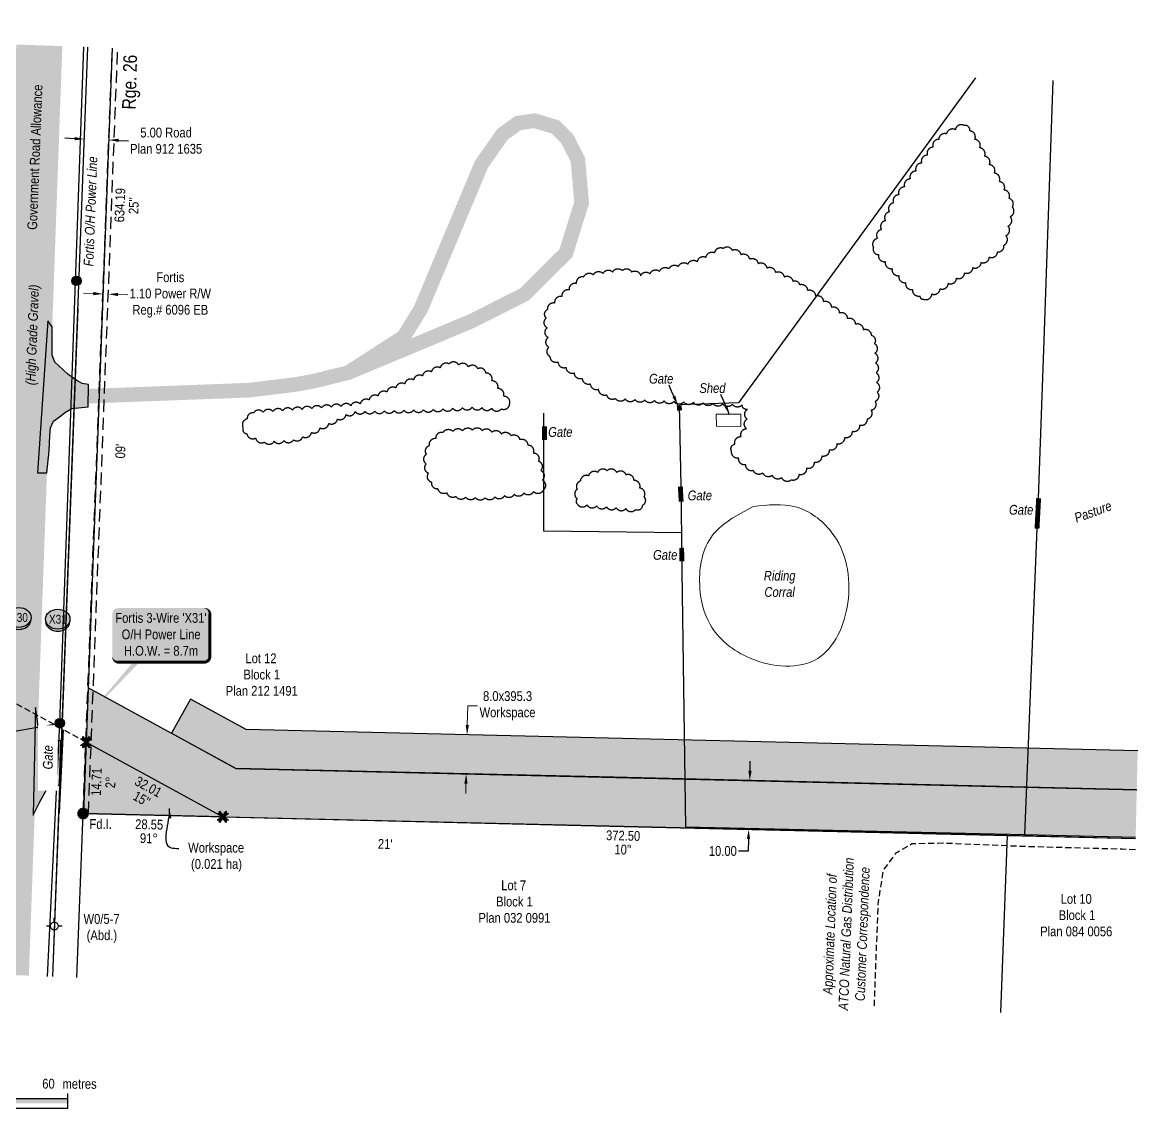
# Model space of a CAD drawing. Extents: x 309252 to 321570, y 5809412 to 5814891.
# Drawn here: x 318846 to 319989, y 5813760 to 5814891 of the extents above; entities that cross this region are included whole.
import ezdxf
from ezdxf.enums import TextEntityAlignment as Align

# ---------------------------------------------------------------- set-up
doc = ezdxf.new("R2010")
doc.units = 0
doc.header["$LTSCALE"] = 5
doc.header["$PDSIZE"] = 0.5
for name, pattern in [('0', [1, 1, 0]), ('foc-FLOWLINE', [3.75, 2.5, -1.25]), ('foc-TIELINE', [1.875, 1.25, -0.625]), ('UG_PIPE', [1.875, 1.25, -0.625])]:
    doc.linetypes.add(name, pattern=pattern)
doc.layers.get('Defpoints').update_dxf_attribs({"color": 9})
for name, color, linetype in [('AS-FENCE', 48, 'foc-FENCE'), ('AS-PIPE-UG', 44, 'UG_PIPE'), ('AS-PIPE-UG-T', 44, 'Continuous'), ('AS-POWER', 104, 'foc-POWER'), ('AS-POWER-EXISTING-PP', 72, 'Continuous'), ('AS-POWER-T', 104, 'Continuous'), ('AS-ROADS', 254, 'Continuous'), ('D-TXT', 6, 'Continuous'), ('F-EZE', 190, 'foc-FLOWLINE'), ('F-WS-S', 190, 'Continuous'), ('L-BD', 7, 'Continuous'), ('L-MON', 1, 'Continuous'), ('L-ROAD-T', 7, 'Continuous'), ('L-SEC', 7, 'Continuous'), ('L-SECLBL', 7, 'Continuous'), ('L-TIE', 7, 'foc-TIELINE'), ('L-TITLEDB', 4, 'Continuous'), ('L-TITLEDB-T', 4, 'Continuous'), ('P-CROSSINGS', 250, 'Continuous'), ('P-PROPOSED', 10, 'Continuous'), ('P-PROPOSED-H', 21, 'Continuous'), ('P-TEMP-H', 41, 'Continuous'), ('P-TEMP_ACCESS ROAD', 46, 'Continuous'), ('P-TXT', 4, 'Continuous'), ('T-BUSH', 110, '0')]:
    doc.layers.add(name, color=color, linetype=linetype)
for name, color, linetype, lineweight in [('AS-GENERAL', 48, 'Continuous', 18), ('F-EZE-T', 190, 'Continuous', 9), ('F-WS-T', 190, 'Continuous', 9), ('P-TEMP-T', 46, 'Continuous', 18), ('T-TEXT', 48, 'Continuous', 18)]:
    doc.layers.add(name, color=color, linetype=linetype, lineweight=lineweight)
doc.styles.add('175L', font='ARIALN.TTF', dxfattribs={"height": 20})
doc.styles.add('80', font='ARIALN.TTF', dxfattribs={"height": 10})
doc.styles.add('80CG', font='ARIALN.TTF', dxfattribs={"height": 10})
doc.styles.add('80L', font='ARIALN.TTF', dxfattribs={"height": 10})
doc.styles.add('80LS', font='ARIALNI.TTF', dxfattribs={"height": 10})
doc.styles.add('Crossing', font='ARIALN.TTF', dxfattribs={"height": 10})
doc.styles.add('foc-LtypeFont', font='ARIALN.TTF', dxfattribs={"height": 7.35})
doc.linetypes.add('foc-FENCE', pattern='A,10,-1,["X",foc-LtypeFont,S=0.2,R=0,X=-0.625,Y=-0.75],-1.24', length=12.24)
doc.linetypes.add('foc-POWER', pattern='A,6,-1,["P",foc-LtypeFont,S=0.2,R=0,X=-0.625,Y=-0.75],-1.24,4', length=12.24)
doc.dimstyles.new('Compass 5 000', dxfattribs={"dimscale": 5, "dimtxt": 9, "dimasz": 2, "dimexe": 0.2, "dimexo": 0.0625, "dimgap": 0.5, "dimtad": 0, "dimtih": 1, "dimtoh": 1, "dimzin": 0, "dimdsep": 46, "dimtxsty": '80CG', "dimcen": 0.1, "dimse1": 1, "dimse2": 1, "dimclrd": 256, "dimclrt": 256, "dimaunit": 1, "dimadec": 4, "dimazin": 0, "dimtfac": 0.06, "dimtofl": 0, "dimtmove": 0, "dimatfit": 1, "dimfxl": 0.2, "dimtolj": 1, "dimtzin": 0, "dimlwd": -1, "dimarcsym": 0})

# ---------------------------------------------------------------- blocks, each defined once
blk = doc.blocks.new('GABD')
for p, q in [((-0.81, 0), (-1.62, 0)), ((0, 0.81), (0, 1.62)), ((1.62, 0), (0.81, 0)), ((0, -0.81), (0, -1.62))]:
    blk.add_line(p, q)
blk.add_circle((0, 0), 0.8)
blk = doc.blocks.new('fdia')
at = {"color": 255, "const_width": 1}
blk.add_lwpolyline([(-0.5, 0, 1), (0.5, 0, 1)], format="xyb", close=True, dxfattribs=at)
blk = doc.blocks.new('Fdiaa')
blk.add_blockref('fdia', (0, 0))
blk = doc.blocks.new('fdib')
at = {"color": 1, "const_width": 1.6}
blk.add_lwpolyline([(-0.4, 0, 1), (0.4, 0, 1)], format="xyb", close=True, dxfattribs=at)
at = {"color": 1}
blk.add_circle((0, 0), 0.8, dxfattribs=at)
blk = doc.blocks.new('Fdibb')
blk.add_blockref('fdib', (0, 0))
blk = doc.blocks.new('fdicc')
for name in ['Fdibb', 'Fdiaa']:
    blk.add_blockref(name, (0, 0))
blk = doc.blocks.new('FDI')
blk.add_blockref('fdicc', (0, 0))
blk = doc.blocks.new('POWERPOLE')
h = blk.add_hatch(color=255)
edge = h.paths.add_edge_path()
edge.add_arc((0, 0), 0.96, 0, 360)
at = {"linetype": 'Continuous'}
for p, q in [((0.68, -0.68), (-0.68, 0.68)), ((-0.68, -0.68), (0.68, 0.68))]:
    blk.add_line(p, q, dxfattribs=at)
blk.add_circle((0, 0), 0.96, dxfattribs=at)
blk = doc.blocks.new('*D470')
at = {"layer": 'Defpoints', "color": 0, "transparency": 16777216}
for p in [(318935, 5814769.9), (318909.9, 5814767.3), (318934.9, 5814766.4)]:
    blk.add_point(p, dxfattribs=at)
at = {"layer": 'L-TITLEDB-T', "transparency": 16777216}
for p, q in [((318900, 5814771.2), (318890, 5814771.6)), ((318945, 5814769.5), (318955, 5814769.1))]:
    blk.add_line(p, q, dxfattribs=at)
for points in [[(318900.1, 5814772.9), (318900, 5814769.6), (318910, 5814770.8)], [(318945, 5814771.2), (318944.9, 5814767.9), (318935, 5814769.9)]]:
    blk.add_solid(points, dxfattribs=at)
at = {"layer": 'L-TITLEDB-T', "transparency": 16777216, "insert": (318993.7, 5814769.1), "char_height": 10, "attachment_point": 5, "style": '80CG'}
blk.add_mtext('\\A1;5.00 Road\\PPlan 912 1635', dxfattribs=at)
blk = doc.blocks.new('*U325')
at = {"color": 0}
for p, q in [((-150, 0), (-150, 15)), ((-100, 10), (-100, 15)), ((-50, 10), (-50, 15)), ((50, 10), (50, 15)), ((150.2, 0), (150.2, 15)), ((-150, 10), (150.2, 10)), ((-150, 0), (150.2, 0))]:
    blk.add_line(p, q, dxfattribs=at)
for points in [[(-150, 5), (-140, 5), (-150, 0), (-140, 0)], [(-140, 10), (-130, 10), (-140, 5), (-130, 5)], [(-130, 5), (-120, 5), (-130, 0), (-120, 0)], [(-120, 10), (-110, 10), (-120, 5), (-110, 5)], [(-110, 5), (-100, 5), (-110, 0), (-100, 0)], [(-100, 10), (-50, 10), (-100, 5), (-50, 5)], [(-50, 5), (50, 5), (-50, 0), (50, 0)], [(50, 10), (150.2, 10), (50, 5), (150.2, 5)]]:
    blk.add_solid(points, dxfattribs=at)
at = {"color": 0, "style": '80'}
blk.add_text('metres', height=10, dxfattribs=at).set_placement((162.2, 20), align=Align.CENTER)
at = {"color": 0, "char_height": 10, "style": '80'}
for s, insert, attachment_point in [('0', (-150, 30.2), 2), ('10', (-100, 30.2), 2), ('20', (-50, 30.2), 2), ('40', (50, 30.2), 2), ('60', (136.7, 30.2), 3), ('SCALE 1:1,000', (0.1, -5), 2)]:
    blk.add_mtext(s, dxfattribs=dict(at, insert=insert, attachment_point=attachment_point))
blk = doc.blocks.new('*U472')
h = blk.add_hatch(color=255)
edge = h.paths.add_edge_path()
edge.add_line((-44, -28.5), (44, -28.5))
edge.add_arc((44, -22.5), 6, 270, 360)
edge.add_line((50, -22.5), (50, 21))
edge.add_arc((44, 21), 6, 0, 90)
edge.add_line((44, 27), (-44, 27))
edge.add_arc((-44, 21), 6, 90, 180)
edge.add_line((-50, 21), (-50, -22.5))
edge.add_arc((-44, -22.5), 6, 180, 270)
at = {"color": 104, "flags": 128}
blk.add_lwpolyline([(-44, -28.5, 3, 3, 0), (44, -28.5, 3, 3, 0.414214), (50, -22.5, 3, 3, 0), (50, 21, 3, 0, 0.414214), (44, 27, 0, 0, 0), (-44, 27, 0, 0, 0.414214), (-50, 21, 0, 0, 0), (-50, -22.5, 0, 3, 0.414214)], format="xyseb", close=True, dxfattribs=at)
blk.add_lwpolyline([(-75.7, -84.1, 0, 7.5, 0), (0, 0, 0, 0, 0)], format="xyseb", dxfattribs=at)
at = {"color": 104, "style": '80'}
blk.add_attdef('ENTER_TEXT_001', (-26.8, -4.9), '', height=10, dxfattribs=at)
blk = doc.blocks.new('*D542')
at = {"layer": 'Defpoints', "color": 0, "transparency": 16777216}
for p in [(319561.8, 5814113.9), (319560.6, 5814063.9), (319590.7, 5814063.1)]:
    blk.add_point(p, dxfattribs=at)
at = {"layer": 'P-TXT', "transparency": 16777216}
for p, q in [((319592.1, 5814123.2), (319592.3, 5814133.2)), ((319590.4, 5814053.1), (319590.1, 5814040.9)), ((319590.1, 5814040.9), (319580.1, 5814040.9))]:
    blk.add_line(p, q, dxfattribs=at)
for points in [[(319590.4, 5814123.2), (319593.7, 5814123.1), (319591.8, 5814113.2)], [(319588.8, 5814053.2), (319592.1, 5814053.1), (319590.7, 5814063.1)]]:
    blk.add_solid(points, dxfattribs=at)
at = {"layer": 'P-TXT', "transparency": 16777216, "insert": (319564.2, 5814040.9), "char_height": 10, "attachment_point": 5, "style": '80CG'}
blk.add_mtext('\\A1;10.00', dxfattribs=at)
blk = doc.blocks.new('xing2')
h = blk.add_hatch(color=50)
h.dxf.hatch_style = 1
edge = h.paths.add_edge_path()
edge.add_ellipse((0, 0), major_axis=(-12.5, 0), ratio=0.816297, start_angle=0, end_angle=360)
h = blk.add_hatch(color=250)
h.dxf.hatch_style = 1
edge = h.paths.add_edge_path()
edge.add_ellipse((0, -2), major_axis=(-12.5, 0), ratio=0.816297, start_angle=0, end_angle=180)
edge.add_line((12.5, -2), (12.5, 0))
edge.add_ellipse((0, 0), major_axis=(-12.5, 0), ratio=0.816297, start_angle=0, end_angle=180, ccw=False)
edge.add_line((-12.5, 0), (-12.5, -2))
at = {"color": 250}
blk.add_ellipse((0, 0), major_axis=(-12.5, 0), ratio=0.816297, dxfattribs=at)
blk.add_ellipse((0, -2), major_axis=(-12.5, 0), ratio=0.816297, start_param=0, end_param=3.141593, dxfattribs=at)
at = {"color": 250, "style": 'Crossing'}
blk.add_attdef('CROSSING', text='', height=9, dxfattribs=at).set_placement((0.1, 0), align=Align.MIDDLE_CENTER)
at = {"color": 250, "style": 'Crossing', "flags": 1}
for tag, p in [('OWNER', (0.1, -12.5)), ('DESCRIPTION', (0.1, -25.8)), ('LOCATION', (0.1, -39.3)), ('DWG_REF', (0.1, -52.8))]:
    blk.add_attdef(tag, text='', height=9, dxfattribs=at).set_placement(p, align=Align.MIDDLE_CENTER)
blk = doc.blocks.new('*D606')
at = {"layer": 'Defpoints', "color": 0, "transparency": 16777216}
for p in [(318929, 5814610.4), (318934.4, 5814611.8), (318934.4, 5814610.2)]:
    blk.add_point(p, dxfattribs=at)
at = {"layer": 'F-EZE-T', "transparency": 16777216}
for p, q in [((318919, 5814612.4), (318909, 5814612.8)), ((318944.4, 5814611.4), (318954.4, 5814611))]:
    blk.add_line(p, q, dxfattribs=at)
for points in [[(318919.1, 5814614.1), (318919, 5814610.7), (318929, 5814612)], [(318944.5, 5814613.1), (318944.4, 5814609.8), (318934.4, 5814611.8)]]:
    blk.add_solid(points, dxfattribs=at)
at = {"layer": 'F-EZE-T', "transparency": 16777216, "insert": (318998, 5814611), "char_height": 10, "attachment_point": 5, "style": '80CG'}
blk.add_mtext('\\A1;Fortis\\P1.10 Power R/W\\PReg.# 6096 EB', dxfattribs=at)
blk = doc.blocks.new('TEMP')
h = blk.add_hatch(color=255)
h.dxf.hatch_style = 1
h.paths.add_polyline_path([(0, 0.25), (-0.67, 1.15), (-0.67, 0.67), (-1.15, 0.67), (-0.25, 0), (-1.15, -0.67), (-0.67, -0.67), (-0.67, -1.15), (0, -0.25), (0.67, -1.15), (0.67, -0.67), (1.15, -0.67), (0.25, 0), (1.15, 0.67), (0.67, 0.67), (0.67, 1.15)])
h.paths.add_polyline_path([(0.57, 0.85), (0.57, 0.57), (0.85, 0.57), (0.08, 0), (0.85, -0.57), (0.57, -0.57), (0.57, -0.85), (0, -0.08), (-0.57, -0.85), (-0.57, -0.57), (-0.85, -0.57), (-0.08, 0), (-0.85, 0.57), (-0.57, 0.57), (-0.57, 0.85), (0, 0.08)], flags=16)
h = blk.add_hatch(color=1)
h.dxf.hatch_style = 1
h.paths.add_polyline_path([(0, 0.08), (-0.57, 0.85), (-0.57, 0.57), (-0.85, 0.57), (-0.08, 0), (-0.85, -0.57), (-0.57, -0.57), (-0.57, -0.85), (0, -0.08), (0.57, -0.85), (0.57, -0.57), (0.85, -0.57), (0.08, 0), (0.85, 0.57), (0.57, 0.57), (0.57, 0.85)])
at = {"color": 1}
for p, q in [((-0.08, 0), (0.08, 0)), ((0, 0.08), (0, -0.08))]:
    blk.add_line(p, q, dxfattribs=at)
at = {"color": 255, "flags": 128}
blk.add_lwpolyline([(-0.25, 0), (-1.15, 0.67), (-0.67, 0.67), (-0.67, 1.15), (0, 0.25), (0.67, 1.15), (0.67, 0.67), (1.15, 0.67), (0.25, 0), (1.15, -0.67), (0.67, -0.67), (0.67, -1.15), (0, -0.25), (-0.67, -1.15), (-0.67, -0.67), (-1.15, -0.67)], close=True, dxfattribs=at)
at = {"color": 1, "flags": 128}
blk.add_lwpolyline([(-0.08, 0), (-0.85, 0.57), (-0.57, 0.57), (-0.57, 0.85), (0, 0.08), (0.57, 0.85), (0.57, 0.57), (0.85, 0.57), (0.08, 0), (0.85, -0.57), (0.57, -0.57), (0.57, -0.85), (0, -0.08), (-0.57, -0.85), (-0.57, -0.57), (-0.85, -0.57)], close=True, dxfattribs=at)
blk = doc.blocks.new('*D853')
at = {"layer": 'Defpoints', "color": 0, "transparency": 16777216}
for p in [(319302.1, 5814160), (319337.9, 5814159.2), (319337, 5814119.2)]:
    blk.add_point(p, dxfattribs=at)
at = {"layer": 'P-TEMP-T', "transparency": 16777216}
for p, q in [((319302.3, 5814170), (319302.8, 5814189.9)), ((319302.8, 5814189.9), (319312.8, 5814189.9)), ((319300.9, 5814110), (319300.7, 5814100))]:
    blk.add_line(p, q, dxfattribs=at)
for points in [[(319300.7, 5814170.1), (319304, 5814170), (319302.1, 5814160)], [(319299.3, 5814110.1), (319302.6, 5814110), (319301.2, 5814120)]]:
    blk.add_solid(points, dxfattribs=at)
at = {"layer": 'P-TEMP-T', "transparency": 16777216, "insert": (319343.6, 5814189.9), "char_height": 10, "attachment_point": 5, "style": '80CG'}
blk.add_mtext('\\A1;8.0x395.3\\PWorkspace', dxfattribs=at)

msp = doc.modelspace()

# ---------------------------------------------------------------- hatches: boundary and pattern name
at = {"layer": 'AS-ROADS'}
h = msp.add_hatch(color=256, dxfattribs=at)
h.dxf.hatch_style = 1
h.paths.add_polyline_path([(318876.89, 5814578.256), (318872.514, 5814584.572), (318861.75, 5814428.521), (318871.6, 5814428.521), (318873.84, 5814451.336), (318874.475, 5814466.916), (318875.09, 5814474.856), (318878.31, 5814481.521), (318884.455, 5814486.191), (318890.47, 5814490.811), (318896.985, 5814494.691), (318913.83, 5814496.261), (318914.155, 5814519.036), (318907.775, 5814520.181), (318902.89, 5814522.946), (318898.055, 5814526.181), (318893.045, 5814529.871), (318888.605, 5814533.771), (318883.265, 5814538.811), (318879.83, 5814542.231), (318876.995, 5814549.386)])
h = msp.add_hatch(color=256, dxfattribs=at)
h.dxf.hatch_style = 1
h.paths.add_polyline_path([(318857.535, 5814077.68), (318864.27, 5814091.266), (318871.45, 5814104.266), (318884.44, 5814108.746), (318885.68, 5814153.986), (318874.625, 5814154.846), (318862.915, 5814166.556), (318859.89, 5814188.003)])
at = {"layer": 'P-PROPOSED-H'}
h = msp.add_hatch(color=256, dxfattribs=at)
h.dxf.hatch_style = 1
h.paths.add_polyline_path([(319987.186, 5814053.755), (319988.368, 5814103.804), (319452.463, 5814116.464), (319065.127, 5814125.614), (318913.979, 5814208.377), (318911.877, 5814152.528), (319051.785, 5814075.919), (319418.935, 5814067.213)])
at = {"layer": 'P-TEMP-H'}
h = msp.add_hatch(color=256, dxfattribs=at)
h.dxf.hatch_style = 1
h.paths.add_polyline_path([(319988.368, 5814103.804), (319989.313, 5814143.789), (319075.801, 5814165.369), (319018.559, 5814196.713), (318999.35, 5814161.631), (319065.127, 5814125.614)])
h = msp.add_hatch(color=256, dxfattribs=at)
h.dxf.hatch_style = 1
h.paths.add_polyline_path([(318911.877, 5814152.528), (318909.121, 5814079.29), (319051.785, 5814075.919)])

# ---------------------------------------------------------------- linework, layer by layer
at = {"layer": 'AS-FENCE', "flags": 128}
for points in [[(319822.939, 5814833.552), (319580.17, 5814500.476), (319519.995, 5814498.406)], [(319873.735, 5814057.546), (319886.175, 5814371.456), (319887.74, 5814402.651), (319893.56, 5814564.481), (319902.764, 5814830.793)], [(318877.576, 5813912.184), (318903.451, 5814597.011)], [(319519.51, 5814497.916), (319521.365, 5814398.756), (319521.94, 5814351.756), (319525.89, 5814065.346)], [(319522.06, 5814367.171), (319380.865, 5814368.866), (319380.76, 5814489.956)], [(318884.405, 5814079.901), (318888.511, 5814165.276)], [(319987.21, 5814054.787), (319873.765, 5814057.546), (319525.875, 5814065.351)]]:
    msp.add_lwpolyline(points, dxfattribs=at)
at = {"layer": 'AS-FENCE', "const_width": 5, "flags": 128}
for points in [[(319519.505, 5814497.891), (319519.83, 5814492.486)], [(319381.405, 5814476.266), (319381.375, 5814462.371)], [(319520.655, 5814414.631), (319521.485, 5814399.046)], [(319886.155, 5814371.461), (319887.79, 5814402.661)], [(319521.95, 5814351.726), (319522.3, 5814337.851)]]:
    msp.add_lwpolyline(points, dxfattribs=at)
at = {"layer": 'AS-GENERAL', "flags": 128}
msp.add_lwpolyline([(319582.735, 5814488.791), (319582.63, 5814476.226), (319557.54, 5814476.381), (319557.325, 5814488.826)], close=True, dxfattribs=at)
at = {"layer": 'AS-GENERAL'}
msp.add_spline([(319595.4, 5814394.071), (319638.707, 5814393.744), (319675.275, 5814368.281), (319692.195, 5814295.206), (319661.445, 5814238.391), (319592.315, 5814238.496), (319550.865, 5814273.811), (319540.67, 5814310.536), (319551.764, 5814362.065), (319595.4, 5814394.071)], degree=3, dxfattribs=at)
at = {"layer": 'AS-PIPE-UG', "flags": 128}
msp.add_lwpolyline([(319986.911, 5814042.135), (319973.365, 5814042.711), (319872.375, 5814045.461), (319789.85, 5814048.906), (319757.925, 5814048.156), (319741.23, 5814038.306), (319728.355, 5814021.271), (319723.035, 5813986.171), (319723.045, 5813986.161), (319719.047, 5813880.381)], dxfattribs=at)
at = {"layer": 'AS-POWER', "flags": 128}
for points in [[(318872.066, 5813912.391), (318884.775, 5814172.121), (318909.3, 5814865.222)], [(318783.93, 5814155.396), (318802.575, 5814157.511), (318834.92, 5814163.046), (318884.775, 5814172.121)]]:
    msp.add_lwpolyline(points, dxfattribs=at)
at = {"layer": 'AS-ROADS', "const_width": 47.196, "flags": 128}
msp.add_lwpolyline([(318829.466, 5813913.995), (318863.76, 5814866.944)], dxfattribs=at)
at = {"layer": 'AS-ROADS', "flags": 128}
msp.add_lwpolyline([(318895.94, 5814506.531, 14.999, 14.999, 0), (319078.405, 5814513.356, 14.999, 14.999, 0), (319126.81, 5814519.256, 14.999, 14.999, 0), (319144.9, 5814522.616, 14.999, 14.999, 0), (319180.37, 5814531.376, 14.999, 14.999, 0), (319237.055, 5814568.006, 14.999, 14.999, 0), (319254.595, 5814596.401, 14.999, 14.999, 0), (319316.75, 5814744.776, 14.999, 14.999, 0), (319316.75, 5814744.776, 14.999, 14.999, 0), (319338.371, 5814775.631, 14.999, 14.999, 0), (319354.455, 5814787.259, 14.999, 14.999, 0), (319371.223, 5814789.653, 14.999, 14.999, 0), (319392.781, 5814783.155, 14.999, 14.999, 0), (319404.416, 5814771.527, 14.999, 14.999, 0), (319415.709, 5814749.639, 14.999, 14.999, 0), (319419.473, 5814705.521, 14.999, 14.999, 0), (319403.389, 5814653.88, 14.999, 14.999, 0), (319360.507, 5814611.311, 14.999, 14.999, 0), (319306.097, 5814583.951, 14.999, 14.999, 0), (319180.37, 5814531.376, 0, 0, 0)], format="xyseb", dxfattribs=at)
for points in [[(318876.89, 5814578.256), (318872.514, 5814584.572), (318861.75, 5814428.521), (318871.6, 5814428.521), (318873.84, 5814451.336), (318874.475, 5814466.916), (318875.09, 5814474.856), (318878.31, 5814481.521), (318884.455, 5814486.191), (318890.47, 5814490.811), (318896.985, 5814494.691), (318913.83, 5814496.261), (318914.155, 5814519.036), (318907.775, 5814520.181), (318902.89, 5814522.946), (318898.055, 5814526.181), (318893.045, 5814529.871), (318888.605, 5814533.771), (318883.265, 5814538.811), (318879.83, 5814542.231), (318876.995, 5814549.386)], [(318857.535, 5814077.68), (318864.27, 5814091.266), (318871.45, 5814104.266), (318884.44, 5814108.746), (318885.68, 5814153.986), (318874.625, 5814154.846), (318862.915, 5814166.556), (318859.89, 5814188.003)]]:
    msp.add_lwpolyline(points, close=True, dxfattribs=at)
at = {"layer": 'F-EZE', "flags": 128}
for points in [[(318908.63, 5814079.321), (318938.55, 5814864.117)], [(318914.126, 5814079.111), (318944.046, 5814863.907)]]:
    msp.add_lwpolyline(points, dxfattribs=at)
at = {"layer": 'L-SEC', "flags": 128}
for points in [[(318883.91, 5814080.041), (318913.583, 5814865.06)], [(318877.576, 5813912.184), (318883.91, 5814080.041)]]:
    msp.add_lwpolyline(points, dxfattribs=at)
at = {"layer": 'L-TITLEDB', "flags": 128}
for points in [[(318938.55, 5814864.117), (318908.89, 5814079.456)], [(318902.302, 5813911.253), (318908.63, 5814079.321), (319855.573, 5814057.01), (319848.711, 5813875.479)], [(319855.573, 5814057.01), (319987.189, 5814053.898)]]:
    msp.add_lwpolyline(points, dxfattribs=at)
at = {"layer": 'P-TEMP_ACCESS ROAD', "flags": 128}
msp.add_lwpolyline([(319989.313, 5814143.789), (319075.801, 5814165.369), (319018.559, 5814196.713), (318999.35, 5814161.631), (319065.127, 5814125.614), (319988.368, 5814103.804)], dxfattribs=at)
msp.add_lwpolyline([(318911.877, 5814152.528), (319051.785, 5814075.919), (318909.121, 5814079.29), (318911.877, 5814152.528)], close=True, dxfattribs=at)
at = {"layer": 'T-BUSH', "flags": 128}
for points in [[(319769.962, 5814606.638, 0.52056705), (319778.381, 5814612.033, 0.52056705), (319786.799, 5814617.429, 0.52056705), (319795.218, 5814622.824, 0.52056705), (319803.636, 5814628.22, 0.52056705), (319812.055, 5814633.615, 0.52056705), (319820.473, 5814639.011, 0.52056705), (319828.891, 5814644.406, 0.52056705), (319837.31, 5814649.802, 0.52056705), (319845.728, 5814655.197, 0.52056705), (319852.067, 5814662.051, 0.52056705), (319854.271, 5814671.804, 0.52056705), (319856.474, 5814681.557, 0.52056705), (319858.678, 5814691.311, 0.52056705), (319860.882, 5814701.064, 0.52056705), (319857.469, 5814709.96, 0.52056705), (319852.457, 5814718.612, 0.52056705), (319847.445, 5814727.264, 0.52056705), (319842.432, 5814735.917, 0.52056705), (319837.42, 5814744.569, 0.52056705), (319832.408, 5814753.221, 0.52056705), (319827.396, 5814761.873, 0.52056705), (319822.384, 5814770.525, 0.52056705), (319817.372, 5814779.177, 0.52056705), (319811.435, 5814784.801, 0.52056705), (319802.445, 5814780.424, 0.52056705), (319793.455, 5814776.047, 0.52056705), (319785.446, 5814770.504, 0.52056705), (319779.606, 5814762.388, 0.52056705), (319773.766, 5814754.271, 0.52056705), (319767.926, 5814746.155, 0.52056705), (319762.086, 5814738.038, 0.52056705), (319756.246, 5814729.922, 0.52056705), (319750.406, 5814721.805, 0.52056705), (319744.566, 5814713.689, 0.52056705), (319738.977, 5814705.428, 0.52056705), (319734.889, 5814696.303, 0.52056705), (319730.8, 5814687.178, 0.52056705), (319726.712, 5814678.053, 0.52056705), (319722.624, 5814668.928, 0.52056705), (319718.535, 5814659.803, 0.52056705), (319723.701, 5814652.316, 0.52056705), (319730.674, 5814645.149, 0.52056705), (319737.647, 5814637.982, 0.52056705), (319744.619, 5814630.815, 0.52056705), (319751.592, 5814623.649, 0.52056705), (319758.594, 5814616.513, 0.52056705), (319766.143, 5814609.956, 0.52056705)], [(319642.695, 5814621.541, -0.52056705), (319650.869, 5814615.782, -0.52056705), (319659.043, 5814610.023, -0.52056705), (319667.217, 5814604.264, -0.52056705), (319675.391, 5814598.505, -0.52056705), (319683.565, 5814592.745, -0.52056705), (319691.739, 5814586.986, -0.52056705), (319699.913, 5814581.227, -0.52056705), (319708.087, 5814575.468, -0.52056705), (319716.261, 5814569.709, -0.52056705), (319719.545, 5814561.234, -0.52056705), (319720.112, 5814551.251, -0.52056705), (319720.679, 5814541.268, -0.52056705), (319721.247, 5814531.285, -0.52056705), (319721.814, 5814521.302, -0.52056705), (319722.381, 5814511.319, -0.52056705), (319720.295, 5814501.835, -0.52056705), (319716.145, 5814492.737, -0.52056705), (319711.996, 5814483.64, -0.52056705), (319704.337, 5814477.258, -0.52056705), (319696.572, 5814470.958, -0.52056705), (319688.808, 5814464.658, -0.52056705), (319681.043, 5814458.358, -0.52056705), (319673.278, 5814452.059, -0.52056705), (319665.513, 5814445.759, -0.52056705), (319657.748, 5814439.459, -0.52056705), (319649.983, 5814433.159, -0.52056705), (319642.218, 5814426.86, -0.52056705), (319634.291, 5814421.286, -0.52056705), (319624.591, 5814423.711, -0.52056705), (319614.89, 5814426.135, -0.52056705), (319605.189, 5814428.56, -0.52056705), (319595.489, 5814430.985, -0.52056705), (319587.696, 5814436.873, -0.52056705), (319580.462, 5814443.776, -0.52056705), (319573.228, 5814450.679, -0.52056705), (319576.56, 5814458.155, -0.52056705), (319583.005, 5814465.8, -0.52056705), (319588.526, 5814473.807, -0.52056705), (319588.99, 5814483.795, -0.52056705), (319589.454, 5814493.784, -0.52056705), (319584.018, 5814498.413, -0.52056705), (319574.032, 5814498.907, -0.52056705), (319564.045, 5814499.4, -0.52056705), (319554.058, 5814499.894, -0.52056705), (319544.071, 5814500.388, -0.52056705), (319534.084, 5814500.881, -0.52056705), (319524.097, 5814501.375, -0.52056705), (319514.11, 5814501.869, -0.52056705), (319504.123, 5814502.363, -0.52056705), (319494.136, 5814502.856, -0.52056705), (319484.15, 5814503.35, -0.52056705), (319474.163, 5814503.844, -0.52056705), (319464.176, 5814504.338, -0.52056705), (319454.189, 5814504.831, -0.52056705), (319445.253, 5814508.475, -0.52056705), (319436.97, 5814514.077, -0.52056705), (319428.688, 5814519.679, -0.52056705), (319420.405, 5814525.28, -0.52056705), (319412.123, 5814530.882, -0.52056705), (319403.84, 5814536.484, -0.52056705), (319395.557, 5814542.086, -0.52056705), (319387.275, 5814547.687, -0.52056705), (319385.956, 5814557.409, -0.52056705), (319385.036, 5814567.365, -0.52056705), (319384.116, 5814577.322, -0.52056705), (319383.196, 5814587.279, -0.52056705), (319384.762, 5814596.267, -0.52056705), (319392.174, 5814602.978, -0.52056705), (319399.586, 5814609.69, -0.52056705), (319406.998, 5814616.402, -0.52056705), (319414.41, 5814623.113, -0.52056705), (319421.821, 5814629.825, -0.52056705), (319431.539, 5814631.653, -0.52056705), (319441.431, 5814633.11, -0.52056705), (319451.323, 5814634.567, -0.52056705), (319461.216, 5814636.024, -0.52056705), (319470.744, 5814634.594, -0.52056705), (319479.966, 5814630.729, -0.52056705), (319489.624, 5814632.742, -0.52056705), (319499.315, 5814635.204, -0.52056705), (319509.006, 5814637.667, -0.52056705), (319518.698, 5814640.129, -0.52056705), (319528.389, 5814642.591, -0.52056705), (319538.071, 5814645.077, -0.52056705), (319546.959, 5814649.657, -0.52056705), (319555.848, 5814654.238, -0.52056705), (319564.736, 5814658.818, -0.52056705), (319573.633, 5814656.903, -0.52056705), (319582.533, 5814652.346, -0.52056705), (319591.433, 5814647.789, -0.52056705), (319600.333, 5814643.232, -0.52056705), (319609.234, 5814638.674, -0.52056705), (319618.134, 5814634.117, -0.52056705), (319627.034, 5814629.56, -0.52056705), (319635.934, 5814625.003, -0.52056705)], [(319345.666, 5814499.125, 0.52056705), (319339.604, 5814507.077, 0.52056705), (319333.542, 5814515.03, 0.52056705), (319327.48, 5814522.982, 0.52056705), (319321.418, 5814530.934, 0.52056705), (319313.147, 5814535.343, 0.52056705), (319303.339, 5814537.289, 0.52056705), (319293.531, 5814539.236, 0.52056705), (319283.816, 5814540.37, 0.52056705), (319274.701, 5814536.259, 0.52056705), (319265.586, 5814532.148, 0.52056705), (319256.472, 5814528.037, 0.52056705), (319247.357, 5814523.926, 0.52056705), (319238.242, 5814519.815, 0.52056705), (319229.127, 5814515.704, 0.52056705), (319220.012, 5814511.593, 0.52056705), (319210.897, 5814507.482, 0.52056705), (319201.782, 5814503.371, 0.52056705), (319192.668, 5814499.26, 0.52056705), (319182.96, 5814497.476, 0.52056705), (319172.989, 5814496.726, 0.52056705), (319163.018, 5814495.977, 0.52056705), (319153.047, 5814495.228, 0.52056705), (319143.076, 5814494.479, 0.52056705), (319133.105, 5814493.73, 0.52056705), (319123.134, 5814492.981, 0.52056705), (319113.163, 5814492.232, 0.52056705), (319103.192, 5814491.483, 0.52056705), (319093.221, 5814490.734, 0.52056705), (319083.25, 5814489.985, 0.52056705), (319076.918, 5814483.932, 0.52056705), (319072.63, 5814474.899, 0.52056705), (319076.457, 5814468.68, 0.52056705), (319085.416, 5814464.24, 0.52056705), (319094.446, 5814460.165, 0.52056705), (319104.415, 5814460.947, 0.52056705), (319114.383, 5814461.73, 0.52056705), (319124.351, 5814462.512, 0.52056705), (319133.689, 5814465.512, 0.52056705), (319142.578, 5814470.091, 0.52056705), (319151.467, 5814474.671, 0.52056705), (319160.356, 5814479.25, 0.52056705), (319169.245, 5814483.829, 0.52056705), (319178.134, 5814488.408, 0.52056705), (319187.444, 5814491.354, 0.52056705), (319197.439, 5814491.643, 0.52056705), (319207.433, 5814491.932, 0.52056705), (319217.428, 5814492.22, 0.52056705), (319227.423, 5814492.509, 0.52056705), (319237.418, 5814492.798, 0.52056705), (319247.413, 5814493.087, 0.52056705), (319257.408, 5814493.375, 0.52056705), (319267.403, 5814493.664, 0.52056705), (319277.385, 5814494.243, 0.52056705), (319287.366, 5814494.844, 0.52056705), (319297.347, 5814495.445, 0.52056705), (319307.328, 5814496.046, 0.52056705), (319317.306, 5814495.529, 0.52056705), (319327.283, 5814494.87, 0.52056705), (319337.26, 5814494.211, 0.52056705)], [(319380.099, 5814410.679, -0.52056705), (319370.193, 5814409.315, -0.52056705), (319360.287, 5814407.951, -0.52056705), (319350.382, 5814406.588, -0.52056705), (319340.476, 5814405.224, -0.52056705), (319330.571, 5814403.86, -0.52056705), (319320.631, 5814403.113, -0.52056705), (319310.636, 5814403.383, -0.52056705), (319300.64, 5814403.653, -0.52056705), (319290.745, 5814404.388, -0.52056705), (319281.52, 5814408.247, -0.52056705), (319272.296, 5814412.106, -0.52056705), (319266.056, 5814418.836, -0.52056705), (319262.557, 5814428.203, -0.52056705), (319260.24, 5814437.766, -0.52056705), (319260.534, 5814447.76, -0.52056705), (319263.667, 5814456.614, -0.52056705), (319270.372, 5814464.032, -0.52056705), (319277.635, 5814470.302, -0.52056705), (319287.61, 5814470.997, -0.52056705), (319297.585, 5814471.693, -0.52056705), (319307.56, 5814472.388, -0.52056705), (319317.477, 5814471.987, -0.52056705), (319327.326, 5814470.259, -0.52056705), (319337.175, 5814468.531, -0.52056705), (319347.023, 5814466.803, -0.52056705), (319355.977, 5814462.868, -0.52056705), (319364.247, 5814457.248, -0.52056705), (319369.978, 5814449.158, -0.52056705), (319375.366, 5814440.735, -0.52056705), (319377.705, 5814431.124, -0.52056705), (319379.269, 5814421.255, -0.52056705)], [(319415.083, 5814396.739, 0.52056705), (319425.036, 5814395.78, 0.52056705), (319434.988, 5814394.82, 0.52056705), (319444.941, 5814393.86, 0.52056705), (319454.894, 5814392.9, 0.52056705), (319464.847, 5814391.94, 0.52056705), (319474.8, 5814390.981, 0.52056705), (319482.108, 5814395.516, 0.52056705), (319483.545, 5814404.122, 0.52056705), (319479.071, 5814413.065, 0.52056705), (319473.222, 5814420.829, 0.52056705), (319465.072, 5814426.621, 0.52056705), (319455.475, 5814429, 0.52056705), (319445.644, 5814430.824, 0.52056705), (319435.915, 5814429.045, 0.52056705), (319426.648, 5814425.635, 0.52056705), (319418.256, 5814420.199, 0.52056705), (319415.083, 5814411.925, 0.52056705), (319415.083, 5814401.926, 0.52056705)]]:
    msp.add_lwpolyline(points, format="xyb", close=True, dxfattribs=at)

# ---------------------------------------------------------------- block references
at = {"layer": 'AS-POWER-EXISTING-PP', "xscale": 4.999542700000028, "yscale": 4.999542700000028, "zscale": 4.999542700000028}
msp.add_blockref('POWERPOLE', (318901.855, 5814625.396), dxfattribs=at)
at = {"layer": 'AS-POWER-T'}
ref = msp.add_blockref('*U472', (318988.608, 5814262.973), dxfattribs=dict(at, xscale=0.99990854, yscale=0.99990854, zscale=0.99990854))
ref.add_attrib('ENTER_TEXT_001', "Fortis 3-Wire 'X31'", (318941.658, 5814274.881), dxfattribs={"layer": '0', "color": 104, "height": 9.99909, "style": '80'})
ref.add_attrib('ENTER_TEXT_002', 'O/H Power Line', (318948.141, 5814258.039), dxfattribs={"layer": '0', "color": 104, "height": 9.99909, "style": '80'})
ref.add_attrib('ENTER_TEXT_003', 'H.O.W. = 8.7m', (318950.498, 5814241.196), dxfattribs={"layer": '0', "color": 104, "height": 9.99909, "style": '80'})
at = {"layer": 'F-WS-S', "xscale": 4.999542700000028, "yscale": 4.999542700000028, "zscale": 4.999542700000028}
msp.add_blockref('GABD', (318879.135, 5813963.967), dxfattribs=at)
at = {"layer": 'L-MON', "xscale": 4.999542700000003, "yscale": 4.999542700000003, "zscale": 4.999542700000003}
for name, p in [('TEMP', (318911.877, 5814152.528)), ('FDI', (318908.63, 5814079.321)), ('TEMP', (319051.785, 5814075.919))]:
    msp.add_blockref(name, p, dxfattribs=at)
at = {"layer": 'L-SECLBL', "xscale": 0.99990854, "yscale": 0.99990854, "zscale": 0.99990854}
msp.add_blockref('*U325', (318742.832, 5813777.185), dxfattribs=at)
at = {"layer": 'P-CROSSINGS'}
for p, values in [((318842.802, 5814280.393), {'CROSSING': 'X30'}), ((318882.685, 5814278.59), {'CROSSING': 'X31'})]:
    msp.add_blockref('xing2', p, dxfattribs=at).add_auto_attribs(values)

# ---------------------------------------------------------------- texts
at = {"layer": 'AS-PIPE-UG-T', "insert": (319665.913, 5813878.421), "char_height": 9.99909, "attachment_point": 1, "rotation": 87.835366, "style": '175L'}
msp.add_mtext_dynamic_manual_height_columns('\\pi15.704;{\\fArial Narrow|b0|i1|c0|p34;Approximate Location of\\P\\pi0.057149;ATCO Natural Gas Distribution\\P\\pi10.121;Customer Correspondence}', width=156.43697, gutter_width=100, heights=[0], dxfattribs=at)
at = {"layer": 'AS-POWER-T', "insert": (318909.115, 5814640.259), "char_height": 9.99909, "attachment_point": 1, "rotation": 87.861262, "style": '175L'}
msp.add_mtext_dynamic_manual_height_columns('\\pi0.32623;{\\fArial Narrow|b0|i1|c0|p34;Fortis O/H Power Line}', width=112.4908, gutter_width=100, heights=[0], dxfattribs=at)
at = {"layer": 'D-TXT', "color": 3, "insert": (318948.522, 5814801.336), "char_height": 13.9987, "attachment_point": 1, "rotation": 88.491647, "style": '80L'}
msp.add_mtext_dynamic_manual_height_columns('Rge. 26', width=63.86109, gutter_width=47.5, heights=[0], dxfattribs=at)
at = {"layer": 'F-WS-T', "insert": (318908.967, 5813976.261), "char_height": 9.99909, "attachment_point": 1, "style": '80L'}
msp.add_mtext_dynamic_manual_height_columns('\\pi0.12843;W0/5-7\\P\\pi3.3341;(Abd.)', width=36.47456, gutter_width=50, heights=[0], dxfattribs=at)
at = {"layer": 'L-BD', "style": '80L'}
for s, rotation, p in [('634.19', 87.8482, (318946.287, 5814703.052)), ("25''", 87.8482, (318960.526, 5814702.517)), ("09'", 87.7889, (318946.855, 5814450.903)), ('14.71', 87.7889, (318922.322, 5814111.825)), ('2°', 87.7889, (318936.56, 5814111.275)), ('32.01', 331.2964, (318975.553, 5814106.832)), ("15''", 331.2964, (318968.709, 5814094.334)), ('28.55', 358.6468, (318976.349, 5814068.195)), ('372.50', 358.6468, (319462.034, 5814056.709)), ('91°', 358.6468, (318976.012, 5814053.95)), ("21'", 358.6468, (319218.195, 5814048.237)), ("10''", 358.6468, (319461.697, 5814042.464))]:
    msp.add_text(s, height=9.9991, rotation=rotation, dxfattribs=at).set_placement(p, align=Align.MIDDLE)
at = {"layer": 'L-MON', "insert": (318901.407, 5814073.646), "char_height": 9.99909, "attachment_point": 1, "style": '80L'}
msp.add_mtext_dynamic_manual_height_columns('\\pi13.781;Fd.I.', width=34.76137, gutter_width=50, heights=[0], dxfattribs=at)
at = {"layer": 'L-ROAD-T', "style": '80L'}
msp.add_text('Government Road Allowance', height=9.99909, rotation=87.803936, dxfattribs=at).set_placement((318859.215, 5814752.253), align=Align.MIDDLE_CENTER)
at = {"layer": 'L-TITLEDB-T', "char_height": 9.99909, "attachment_point": 1, "style": '80L'}
for s, insert, width in [('\\pi61.213;Lot 12\\P\\pi59.126;Block 1\\P\\pi40.983;Plan 212 1491', (319013.777, 5814243.48), 152.85257), ('\\pi21.487;Lot 10\\P\\pi19.421;Block 1\\P\\pi0.48993;Plan 084 0056', (319888.919, 5813996.821), 73.44253)]:
    msp.add_mtext(s, dxfattribs=dict(at, insert=insert, width=width))
at = {"layer": 'L-TITLEDB-T', "insert": (319272.725, 5814010.747), "char_height": 9.99909, "attachment_point": 1, "style": '80L'}
msp.add_mtext_dynamic_manual_height_columns('\\pi64.374;Lot 7\\P\\pi59.133;Block 1\\P\\pi40.99;Plan 032 0991', width=152.86655, gutter_width=50, heights=[0], dxfattribs=at)
at = {"layer": 'T-TEXT', "style": '80LS'}
for s, height, rotation, p in [('(High Grade Gravel)', 9.99909, 87.803936, (318856.512, 5814570.139)), ('Pasture', 9.9991, 20, (319943.504, 5814388.789))]:
    msp.add_text(s, height=height, rotation=rotation, dxfattribs=at).set_placement(p, align=Align.MIDDLE_CENTER)
at = {"layer": 'T-TEXT', "char_height": 9.99909, "attachment_point": 1, "style": '80L'}
for s, width, insert in [('\\pi0.60701;{\\fArial Narrow|b0|i1|c0|p34;Gate}', 24.65662, (319487.994, 5814530.152)), ('\\pi-0.92082;{\\fArial Narrow|b0|i1|c0|p34;Shed}', 24.65662, (319541.089, 5814520.504)), ('\\pi0.60701;{\\fArial Narrow|b0|i1|c0|p34;Gate}', 24.65662, (319384.632, 5814475.529)), ('\\pi0.60701;{\\fArial Narrow|b0|i1|c0|p34;Gate}', 24.65662, (319527.601, 5814410.524)), ('\\pi0.60701;{\\fArial Narrow|b0|i1|c0|p34;Gate}', 24.65662, (319856.904, 5814395.765)), ('\\pi0.60701;{\\fArial Narrow|b0|i1|c0|p34;Gate}', 24.65662, (319492.104, 5814349.542)), ('\\pi0.32772;{\\fArial Narrow|b0|i1|c0|p34;Riding\\P\\pi0.95863;Corral}', 32.54202, (319605.858, 5814328.132))]:
    msp.add_mtext_dynamic_manual_height_columns(s, width=width, gutter_width=50, heights=[0], dxfattribs=dict(at, insert=insert))

# ---------------------------------------------------------------- dimensions: what is measured, and where the dimension line sits
at = {"layer": 'F-EZE-T'}
dim = msp.add_aligned_dim(p1=(318928.959, 5814610.399), p2=(318934.373, 5814610.193), distance=1.616, text='Fortis\\P1.10 Power R/W\\PReg.# 6096 EB', dimstyle='Compass 5 000', dxfattribs=at)
dim.commit()
dim.dimension.update_dxf_attribs({"geometry": '*D606', "text_midpoint": (318997.954, 5814611.046)})
at = {"layer": 'L-TITLEDB-T'}
dim = msp.add_aligned_dim(p1=(318909.889, 5814767.333), p2=(318934.856, 5814766.389), distance=3.512, text='5.00 Road\\PPlan 912 1635', dimstyle='Compass 5 000', dxfattribs=at)
dim.commit()
dim.dimension.update_dxf_attribs({"geometry": '*D470', "text_midpoint": (318993.743, 5814769.143)})
at = {"layer": 'P-TEMP-T'}
dim = msp.add_linear_dim(base=(319302.099, 5814160.023), p1=(319336.994, 5814119.191), p2=(319337.938, 5814159.177), angle=88.646768, text='8.0x395.3\\PWorkspace', dimstyle='Compass 5 000', dxfattribs=at)
dim.commit()
dim.dimension.update_dxf_attribs({"geometry": '*D853', "text_midpoint": (319343.627, 5814189.904), "dimtype": 161})
at = {"layer": 'P-TXT'}
dim = msp.add_linear_dim(base=(319590.653, 5814063.145), p1=(319561.802, 5814113.881), p2=(319560.616, 5814063.857), angle=268.64163, text='10.00', dimstyle='Compass 5 000', dxfattribs=at)
dim.commit()
dim.dimension.update_dxf_attribs({"geometry": '*D542', "text_midpoint": (319564.189, 5814040.923), "dimtype": 161})

# ---------------------------------------------------------------- leaders
at = {"layer": 'T-TEXT', "path_type": 1}
for points in [[(319518.013, 5814497.902), (319509.095, 5814518.529)], [(319571.107, 5814488.254), (319562.19, 5814508.881)]]:
    msp.add_leader(points, dimstyle='Compass 5 000', override={"dimgap": 0.5, "dimtad": 0}, dxfattribs=at)

# ---------------------------------------------------------------- next in the draw order: texts
at = {"layer": 'P-TEMP-T', "insert": (319016.215, 5814049.318), "char_height": 9.99909, "attachment_point": 1, "style": '80L', "bg_fill": 2}
msp.add_mtext_dynamic_manual_height_columns('\\pi0.13104;Workspace\\P\\pi3.0332;(0.021 ha)', width=56.90082, gutter_width=50, heights=[0], dxfattribs=at)
at = {"layer": 'T-TEXT', "insert": (318867.478, 5814107.835), "char_height": 9.99909, "attachment_point": 1, "rotation": 90, "style": '80L', "bg_fill": 2}
msp.add_mtext_dynamic_manual_height_columns('\\pi16.729;{\\fArial Narrow|b0|i1|c0|p34;Gate}', width=56.90082, gutter_width=50, heights=[0], dxfattribs=at)

# ---------------------------------------------------------------- next in the draw order: linework, layer by layer
at = {"layer": 'L-TIE'}
msp.add_line((318911.877, 5814152.528), (318788.737, 5814219.955), dxfattribs=at)
at = {"layer": 'P-PROPOSED', "flags": 128}
msp.add_lwpolyline([(319988.368, 5814103.804), (319452.463, 5814116.464), (319065.127, 5814125.614), (318913.979, 5814208.377), (318911.877, 5814152.528), (319051.785, 5814075.919), (319418.935, 5814067.213), (319987.186, 5814053.755)], dxfattribs=at)
at = {"layer": 'T-TEXT', "const_width": 2, "flags": 128}
msp.add_lwpolyline([(318886.845, 5814143.673), (318886.234, 5814131.217)], dxfattribs=at)

# ---------------------------------------------------------------- next in the draw order: block references
at = {"layer": 'AS-POWER-EXISTING-PP', "xscale": 4.999542700000028, "yscale": 4.999542700000028, "zscale": 4.999542700000028}
msp.add_blockref('POWERPOLE', (318884.775, 5814172.121), dxfattribs=at)

# ---------------------------------------------------------------- next in the draw order: leaders
at = {"layer": 'P-TEMP-T', "path_type": 1}
msp.add_leader([(318996.982, 5814084.499), (318998.796, 5814044.24), (319006.78, 5814043.515)], dimstyle='Compass 5 000', override={"dimgap": 0.5, "dimtad": 0}, dxfattribs=at)

doc.saveas('drawing.dxf')
